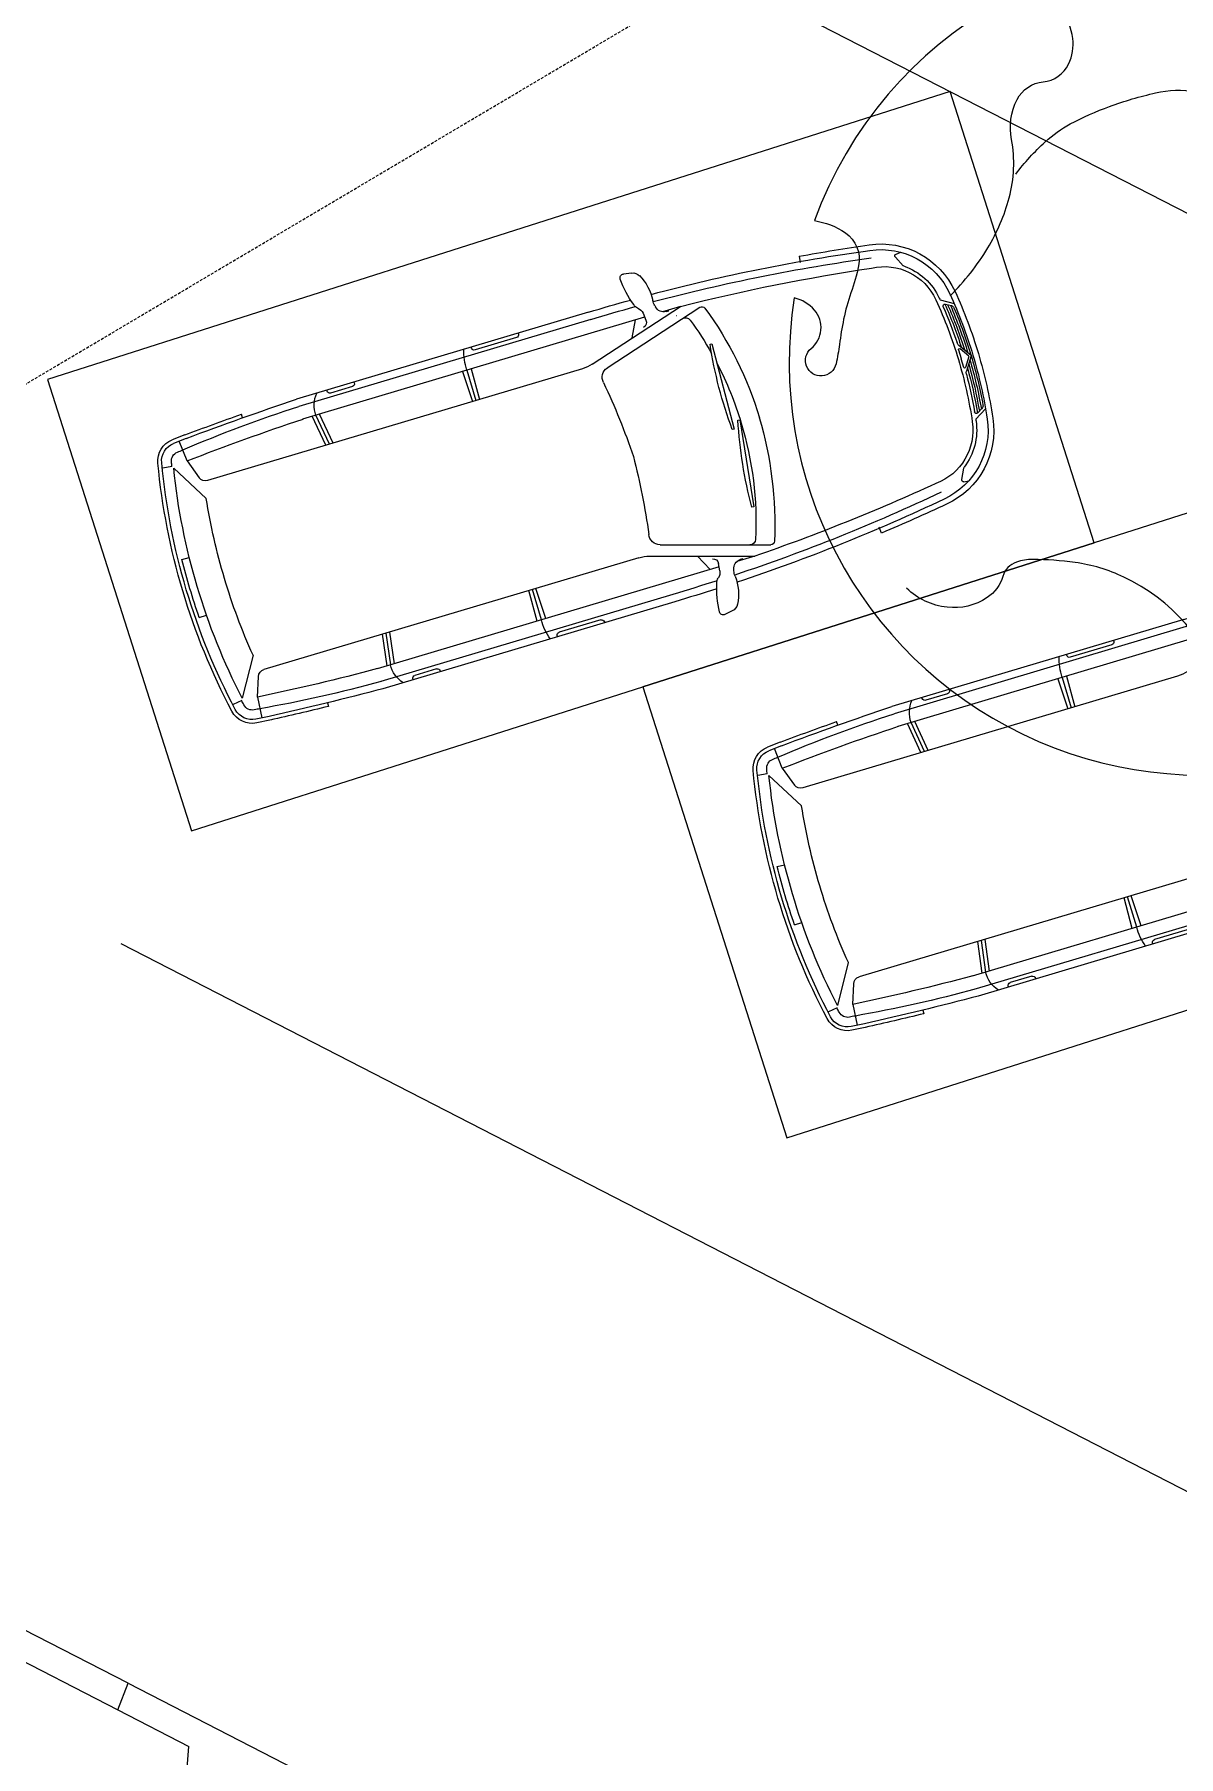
# Model space of a CAD drawing. Header units: inches. Extents: x -18604 to 2753, y -9056 to 3482.
# Drawn here: x -10090 to -9486, y 1375 to 2283 of the extents above; entities that cross this region are included whole.
import ezdxf

# ---------------------------------------------------------------- set-up
doc = ezdxf.new("R2010")
doc.units = ezdxf.units.IN
doc.linetypes.add('DASHED2', pattern=[0.375, 0.25, -0.125])
for name, color, linetype in [('ciclovia2', 241, 'DASHED2'), ('ESQUADRIA', 2, 'Continuous'), ('Parede', 6, 'Continuous'), ('vegetação', 85, 'Continuous')]:
    doc.layers.add(name, color=color, linetype=linetype)

# ---------------------------------------------------------------- blocks, each defined once
blk = doc.blocks.new('astra1_pb')
for p, q in [((-0.2675, 0.9303), (-0.2245, 0.9372)), ((-1.1401, 0.762), (-1.1366, 0.7287)), ((-0.3356, 0.7305), (-0.3373, 0.7226)), ((0.0086, 0.7974), (1.6168, 0.7974)), ((1.9177, 0.7846), (1.9187, 0.8046)), ((2.234, 0.7656), (2.3054, 0.7595)), ((2.2357, 0.7855), (2.307, 0.7795)), ((2.2643, 0.6503), (2.2738, 0.7622)), ((-0.002, 0.4872), (-0.5612, 0.6541)), ((-0.4642, 0.6877), (-0.3648, 0.6877)), ((0.0683, 0.5289), (-0.4642, 0.6877)), ((-0.2647, 0.7092), (-0.2691, 0.6699)), ((-0.2672, 0.6874), (1.6168, 0.6874)), ((-0.1734, 0.601), (-0.2174, 0.6877)), ((0.6873, 0.6877), (0.6921, 0.5205)), ((0.7114, 0.6877), (0.7114, 0.5205)), ((0.7355, 0.6877), (0.7307, 0.5205)), ((1.4986, 0.5205), (1.5232, 0.6877)), ((1.5188, 0.5205), (1.5434, 0.6877)), ((1.5391, 0.5205), (1.5636, 0.6877)), ((2.2643, 0.6503), (2.228, 0.5472)), ((2.3489, 0.6444), (2.3982, 0.6507)), ((-1.6337, 0.6267), (-1.66, 0.6292)), ((-1.6256, 0.6123), (-1.653, 0.5574)), ((2.2233, 0.4321), (2.3428, 0.6333)), ((0.1255, 0.5205), (2.1903, 0.5205)), ((-1.7876, 0.3286), (-1.853, 0.2901)), ((-1.7876, -0.3286), (-1.853, -0.2901)), ((2.2233, -0.4321), (2.3428, -0.6333)), ((-0.002, -0.4872), (-0.5612, -0.6541)), ((0.0683, -0.5289), (-0.4642, -0.6877)), ((0.1255, -0.5205), (2.1903, -0.5205)), ((0.6873, -0.6877), (0.6921, -0.5205)), ((0.7114, -0.6877), (0.7114, -0.5205)), ((0.7355, -0.6877), (0.7307, -0.5205)), ((1.4986, -0.5205), (1.5232, -0.6877)), ((1.5188, -0.5205), (1.5434, -0.6877)), ((1.5391, -0.5205), (1.5636, -0.6877)), ((-1.6337, -0.6267), (-1.66, -0.6292)), ((-1.6256, -0.6123), (-1.653, -0.5574)), ((-0.1734, -0.601), (-0.2174, -0.6877)), ((2.2643, -0.6503), (2.228, -0.5472)), ((-0.4642, -0.6877), (-0.3648, -0.6877)), ((-0.3356, -0.7305), (-0.3373, -0.7226)), ((-0.2647, -0.7092), (-0.2691, -0.6699)), ((-0.2672, -0.6874), (1.6168, -0.6874)), ((2.2643, -0.6503), (2.2738, -0.7622)), ((2.3489, -0.6444), (2.3982, -0.6507)), ((-1.1401, -0.762), (-1.1366, -0.7287)), ((0.0086, -0.7974), (1.6168, -0.7974)), ((1.9177, -0.7846), (1.9187, -0.8046)), ((2.234, -0.7656), (2.3054, -0.7595)), ((2.2357, -0.7855), (2.307, -0.7795)), ((-0.2675, -0.9303), (-0.2245, -0.9372))]:
    blk.add_line(p, q)
at = {"color": 9}
for p, q in [((0.0086, 0.7574), (1.6168, 0.7574)), ((0.3962, 0.7924), (0.3962, 0.7974)), ((0.4112, 0.7774), (0.6401, 0.7774)), ((0.6551, 0.7924), (0.6551, 0.7974)), ((1.3006, 0.7924), (1.3006, 0.7974)), ((1.3156, 0.7774), (1.4356, 0.7774)), ((1.4506, 0.7924), (1.4506, 0.7974)), ((-0.5575, 0.452), (-0.567, 0.4516)), ((-0.567, 0.4516), (-0.5505, -0.0132)), ((-1.8076, 0.2994), (-1.8357, 0.2828)), ((2.4383, 0.1605), (2.3983, 0.1587)), ((-1.8601, 0.0003), (-1.8136, 0.0706)), ((-1.8481, 0.0003), (-1.8144, 0.0512)), ((-1.8052, 0.0485), (-1.8052, 0.0003)), ((-0.5838, 0.0256), (-0.5932, 0.0244)), ((-0.5932, 0.0244), (-0.5326, -0.4368)), ((-1.8601, -0.0003), (-1.8136, -0.0706)), ((-1.8481, -0.0003), (-1.8144, -0.0512)), ((-1.8052, -0.0485), (-1.8052, -0.0003)), ((-0.5505, -0.0132), (-0.541, -0.0129)), ((2.4383, -0.1605), (2.3983, -0.1587)), ((-1.8076, -0.2994), (-1.8357, -0.2828)), ((-0.5326, -0.4368), (-0.5232, -0.4355)), ((0.0086, -0.7574), (1.6168, -0.7574)), ((0.3962, -0.7924), (0.3962, -0.7974)), ((0.4112, -0.7774), (0.6401, -0.7774)), ((0.6551, -0.7924), (0.6551, -0.7974)), ((1.3006, -0.7924), (1.3006, -0.7974)), ((1.3156, -0.7774), (1.4356, -0.7774)), ((1.4506, -0.7924), (1.4506, -0.7974))]:
    blk.add_line(p, q, dxfattribs=at)
for centre, radius, start, end in [((-0.2595, 0.8809), 0.05, 99.21009, 151.22655), ((-0.6929, 0.9365), 0.4919, 339.87798, 357.69126), ((-0.2213, 0.9175), 0.02, 357.69126, 99.21009), ((-0.0795, 0.7821), 0.2554, 151.22655, 184.99416), ((0.0467, -9.9744), 10.8018, 96.3074, 98.29586), ((-0.0361, -8.8626), 9.66, 91.77073, 98.76148), ((-0.4335, 0.7511), 0.1, 348.10834, 4.99416), ((-0.215, 0.7036), 0.05, 128.17268, 173.57994), ((-0.2713, 0.7753), 0.0411, 308.17268, 348.7801), ((0.0086, -12.0032), 12.8006, 90, 91.03052), ((0.4079, 0.699), 0.3037, 357.88131, 18.9108), ((1.3885, 0.6959), 0.1552, 356.98734, 40.85519), ((1.0184, -16.8359), 17.6434, 86.04929, 88.05621), ((1.0184, -16.8359), 17.6634, 86.04929, 87.0782), ((2.2969, 0.6599), 0.1, 11.2743, 85.13304), ((2.2969, 0.6599), 0.12, 11.2743, 85.13304), ((-1.4498, 0.2889), 0.43, 98.29586, 171.96936), ((-1.4498, 0.2889), 0.4, 98.29586, 171.96936), ((1.1984, 0.0059), 1.8941, 160.39008, 180.01379), ((-0.5669, 0.6349), 0.02, 73.38811, 160.39008), ((0.2453, -20.8925), 21.5846, 91.6727, 91.71269), ((-0.3862, 0.7329), 0.05, 271.6727, 348.10834), ((-0.2393, 0.6665), 0.03, 173.57994, 258.01363), ((1.2507, -11.3934), 12.0862, 85.18943, 88.27989), ((0.3618, -20.9112), 21.7077, 84.87879, 84.95798), ((2.2952, 0.66), 0.05, 10.53829, 85.13304), ((-1.0133, 0.0445), 3.4153, 10.11523, 10.53829), ((-1.0133, 0), 3.4753, 0, 11.2743), ((-1.0133, 0), 3.4953, 0, 11.2743), ((-1.4693, 0.2939), 0.32, 125.71071, 171.90629), ((-1.6619, 0.5619), 0.01, 305.71071, 333.52505), ((-1.6346, 0.6168), 0.01, 333.52505, 84.65772), ((1.1984, 0.0059), 1.7941, 160.5282, 167.22), ((-0.4647, 0.594), 0.03, 73.38811, 160.5282), ((2.1903, 0.5605), 0.04, 270, 340.59914), ((-1.0133, 0), 3.4153, 0, 10.68669), ((-0.0192, 0.4297), 0.06, 348.90491, 73.38811), ((0.1255, 0.7205), 0.2, 253.38811, 270), ((3.6428, -0.1351), 3.6453, 171.27025, 177.87638), ((-1.0133, 0), 3.2653, 0, 7.60432), ((0.5952, 0.0003), 2.4953, 171.96936, 180.0078), ((0.5952, 0.0003), 2.4653, 171.96936, 180.0078), ((0.5952, 0.0003), 2.4053, 171.90629, 172.15702), ((1.1984, 0.0059), 1.7941, 169.09502, 180.01379), ((0.5952, -0.0003), 2.4953, 179.9922, 188.03064), ((0.5952, -0.0003), 2.4653, 179.9922, 188.03064), ((1.3384, 0.0179), 2.0341, 180.32469, 198.9193), ((1.1997, -0.0056), 1.7953, 179.63164, 199.4683), ((-1.0133, 0), 3.2653, 352.39568, 0), ((-1.0133, 0), 3.4153, 349.31331, 0), ((-1.0133, 0), 3.4753, 348.7257, 0), ((-1.0133, 0), 3.4953, 348.7257, 0), ((3.6428, 0.1351), 3.6453, 182.12362, 188.72975), ((-1.4498, -0.2889), 0.43, 188.03064, 261.70414), ((-1.4498, -0.2889), 0.4, 188.03064, 261.70414), ((0.5952, -0.0003), 2.4053, 187.84298, 188.09371), ((-1.4693, -0.2939), 0.32, 188.09371, 234.28929), ((-0.0192, -0.4297), 0.06, 286.61189, 11.09509), ((0.1255, -0.7205), 0.2, 90, 106.61189), ((2.1903, -0.5605), 0.04, 19.40086, 90), ((-1.6619, -0.5619), 0.01, 26.47495, 54.28929), ((-1.6346, -0.6168), 0.01, 275.34228, 26.47495), ((-0.4647, -0.594), 0.03, 199.4718, 286.61189), ((0.0467, 9.9744), 10.8018, 261.70414, 263.6926), ((-0.0361, 8.8626), 9.66, 261.23852, 268.22927), ((-0.5669, -0.6349), 0.02, 199.60992, 286.61189), ((0.2453, 20.8925), 21.5846, 268.28731, 268.3273), ((-0.3862, -0.7329), 0.05, 11.89166, 88.3273), ((-0.2393, -0.6665), 0.03, 101.98637, 186.42006), ((-0.215, -0.7036), 0.05, 186.42006, 231.82732), ((0.4079, -0.699), 0.3037, 341.0892, 2.11869), ((1.3885, -0.6959), 0.1552, 319.14481, 3.01266), ((1.2507, 11.3934), 12.0862, 271.72011, 274.81057), ((0.3618, 20.9112), 21.7077, 275.04202, 275.12121), ((2.2952, -0.66), 0.05, 274.86696, 349.46171), ((2.2969, -0.6599), 0.1, 274.86696, 348.7257), ((2.2969, -0.6599), 0.12, 274.86696, 348.7257), ((-1.0133, -0.0445), 3.4153, 349.46171, 349.88477), ((-0.4335, -0.7511), 0.1, 355.00584, 11.89166), ((-0.0795, -0.7821), 0.2554, 175.00584, 208.77345), ((-0.2713, -0.7753), 0.0411, 11.2199, 51.82732), ((-0.6929, -0.9365), 0.4919, 2.30874, 20.12202), ((0.0086, 12.0032), 12.8006, 268.96948, 270), ((1.0184, 16.8359), 17.6434, 271.94379, 273.95071), ((1.0184, 16.8359), 17.6634, 272.9218, 273.95071), ((-0.2595, -0.8809), 0.05, 208.77345, 260.78991), ((-0.2213, -0.9175), 0.02, 260.78991, 2.30874)]:
    blk.add_arc(centre, radius, start, end)
for centre, radius, start, end in [((-0.0361, -8.8633), 9.6207, 91.77157, 98.76564), ((0.0086, -12.0032), 12.7606, 90, 91.09598), ((0.4112, 0.7924), 0.015, 180, 270), ((0.6401, 0.7924), 0.015, 270, 0), ((1.3156, 0.7924), 0.015, 180, 270), ((1.4356, 0.7924), 0.015, 270, 0), ((1.4821, -5.9736), 6.7323, 83.28249, 88.8635), ((-0.0093, -9.8528), 10.5504, 92.47101, 98.0602), ((0.1756, -23.3786), 24.0336, 91.44683, 91.45029), ((-1.4693, 0.2939), 0.3, 93.68937, 171.90629), ((-2.7888, 0.1401), 2.253, 356.10764, 7.9577), ((0.5952, 0.0003), 2.4433, 173.30066, 179.57266), ((-1.8256, 0.2656), 0.02, 120.47664, 173.74716), ((0.5952, 0.0003), 2.4313, 173.0859, 179.13608), ((0.5952, 0.0003), 2.4193, 172.87714, 178.68983), ((0.5952, 0.0003), 2.4053, 173.09438, 177.95563), ((-1.8026, 0.2907), 0.01, 353.09438, 120.47664), ((0.5952, 0.0003), 2.3853, 171.90629, 180.0078), ((0.5952, 0.0003), 2.4553, 173.74716, 180.00001), ((-1.0133, 0), 3.4553, 0, 2.66282), ((-1.8102, 0.0485), 0.005, 0, 146.48631), ((-1.8385, 0.0872), 0.03, 326.35995, 357.95563), ((-2.7753, -0.4969), 2.253, 1.55981, 13.40987), ((-1.0133, 0), 3.4553, 357.33718, 0), ((0.5952, -0.0003), 2.4553, 179.99999, 186.25284), ((0.5952, -0.0003), 2.4433, 180.42734, 186.69934), ((0.5952, -0.0003), 2.4313, 180.86392, 186.9141), ((0.5952, -0.0003), 2.4193, 181.31017, 187.12286), ((-1.8102, -0.0485), 0.005, 213.51369, 0), ((-1.8385, -0.0872), 0.03, 2.04437, 33.64005), ((0.5952, -0.0003), 2.4053, 182.04437, 186.90562), ((0.5952, -0.0003), 2.3853, 179.9922, 188.09371), ((-1.8256, -0.2656), 0.02, 186.25284, 239.52336), ((-1.8026, -0.2907), 0.01, 239.52336, 6.90562), ((-1.4693, -0.2939), 0.3, 188.09371, 266.31063), ((-0.0093, 9.8528), 10.5504, 261.9398, 267.52899), ((-0.0361, 8.8633), 9.6207, 261.23436, 268.22843), ((0.1756, 23.3786), 24.0336, 268.54971, 268.55317), ((1.4821, 5.9736), 6.7323, 271.1365, 276.71751), ((0.0086, 12.0032), 12.7606, 268.90402, 270), ((0.4112, -0.7924), 0.015, 90, 180), ((0.6401, -0.7924), 0.015, 0, 90), ((1.3156, -0.7924), 0.015, 90, 180), ((1.4356, -0.7924), 0.015, 0, 90)]:
    blk.add_arc(centre, radius, start, end, dxfattribs=at)
blk = doc.blocks.new('Arv02p')
for points in [[(0.2699, 0.4143, 0.148102), (0.2051, 0.4179, 0.178804), (0.1601, 0.3875, 0.355092), (0.1637, 0.3277, -1.056018), (0.1344, 0.3037, -0.061007), (0.1236, 0.323, -0.019649), (0.1001, 0.3875, -0.043626), (0.0872, 0.4445, -0.02492), (0.0832, 0.4908)], [(-0.2987, 0.091, 0.062316), (-0.2548, 0.1473, 0.069685), (-0.2301, 0.2063, 0.113675), (-0.2278, 0.2745, -0.165652), (-0.2215, 0.3216, -0.256806), (-0.1911, 0.3425, 0.261054), (-0.1614, 0.3635, 0.146654), (-0.1567, 0.3937, 0.126887), (-0.17, 0.4263)], [(-0.2226, 0.2341, -0.044316), (-0.1883, 0.2722, -0.063037), (-0.159, 0.2933, -0.035816), (-0.1132, 0.3141, -0.031907), (-0.0591, 0.3303, -0.089814), (-0.0121, 0.3325, -0.062639), (0.053, 0.3155)], [(-0.4584, 0.1781, -0.114557), (-0.422, 0.164, -0.302272), (-0.4062, 0.1255, -0.034105), (-0.415, 0.0935, 0.035304), (-0.4234, 0.0626, 0.018523), (-0.4281, 0.0331, -0.023911), (-0.432, 0.0102, -1.402373), (-0.4613, 0.0281, 0.423752), (-0.4577, 0.0731, 0.153925), (-0.4814, 0.0874, 0.131131)], [(0.4674, 0.0792, -0.10423), (0.3989, 0.0146, -0.105532), (0.3111, -0.0163, -0.090926), (0.2723, -0.0142, 0.167805), (0.251, -0.0163, 0.209054), (0.2345, -0.0348, 0.150139), (0.2339, -0.0687)], [(0.3587, -0.3133, 0.041858), (0.3487, -0.2934, 0.074343), (0.3406, -0.2837, 0.009974), (0.3247, -0.2703, 0.014428), (0.3133, -0.2615, 0.05276), (0.3016, -0.2549, -0.090959), (0.2952, -0.2505, -0.242841), (0.2933, -0.2449, 0.146159), (0.2921, -0.2357, 0.152672), (0.2815, -0.2236, -0.196751), (0.274, -0.2135, -0.011927), (0.2728, -0.2084, -0.006239), (0.2709, -0.1987, -0.018735), (0.2687, -0.183, -0.02126), (0.2679, -0.1691, -0.177551), (0.2735, -0.153, -0.330792), (0.283, -0.1506, -0.158103), (0.2869, -0.1539, -0.06159), (0.2921, -0.1654, -0.219886), (0.2898, -0.1833, 0.2632), (0.2891, -0.1987, 0.082344), (0.2971, -0.2096, 0.038235), (0.3194, -0.2283, 0.0347), (0.3404, -0.2412, 0.036961), (0.3618, -0.2505, 0.132038), (0.3804, -0.2518, 0.083369), (0.4077, -0.2416)], [(0.0262, -0.3693, 0.200557), (-0.093, -0.2377, 0.077167), (-0.1502, -0.2209, 0.032772), (-0.1999, -0.2177, 0.085074), (-0.2189, -0.2209, 0.240467), (-0.2348, -0.2377, -0.173943), (-0.2532, -0.2628, -0.178126), (-0.3, -0.2744, -0.162688), (-0.3476, -0.2524)]]:
    blk.add_lwpolyline(points, format="xyb")
for start, end in [(79.7545, 160.2563), (328.0471, 55.6882), (171.3481, 317.9468)]:
    blk.add_arc((-0.0029, 0.0146), 0.484, start, end)

msp = doc.modelspace()

# ---------------------------------------------------------------- linework, layer by layer
for p, q in [((-9770.46, 2337.42, 23.31), (-5556.73, 171.42, -142.69)), ((-10044.76, 1803.79, 23.31), (-5831.04, -362.21, -142.69))]:
    msp.add_line(p, q)
at = {"extrusion": (-0.000701213, -0.001358, 0.999999), "elevation": 20.54}
for points in [[(-9607.03, 2253.44), (-10083.37, 2101.46), (-10007.38, 1863.29), (-9531.04, 2015.27)], [(-9292.87, 2091.27), (-9769.21, 1939.28), (-9693.22, 1701.11), (-9216.87, 1853.1)], [(-9292.87, 2091.27), (-9769.21, 1939.28), (-9693.22, 1701.11), (-9216.87, 1853.1)]]:
    msp.add_lwpolyline(points, close=True, dxfattribs=at)
at = {"layer": 'ciclovia2', "ltscale": 6, "elevation": -2395.69}
msp.add_lwpolyline([(-17669.74, -1313.96), (-16309.88, -864.54), (-14987.73, -427.58), (-11397.15, 1361.12), (-10347.39, 1949.3), (-9692.73, 2337.42), (-8532.3, 3263.44), (-8258.42, 3481.99)], dxfattribs=at)
at = {"layer": 'ESQUADRIA'}
for p, q in [((-10040.92, 1413.34, 6.95), (-10219.85, 1505.31, -9)), ((-10225.25, 1491.23, -13.63), (-10046.33, 1399.25, -16.11))]:
    msp.add_line(p, q, dxfattribs=at)
at = {"layer": 'Parede'}
for p, q in [((-10046.33, 1399.25, 53.51), (-10040.92, 1413.34, 6.95)), ((-10040.92, 1413.34, -16.05), (-9940.66, 1361.8, -20)), ((-10046.33, 1399.25, -16.11), (-10008.79, 1379.96, -17.59)), ((-10071.22, 609.85, -29.54), (-10008.79, 1379.96, -29.54))]:
    msp.add_line(p, q, dxfattribs=at)

# ---------------------------------------------------------------- block references
at = {"xscale": -100.0000000000029, "yscale": 100, "zscale": 99.99999999999989, "rotation": 16.6094703141239}
for p in [(-9774.21, 2060.78, 16.19), (-9460.05, 1898.6, 16.19)]:
    msp.add_blockref('astra1_pb', p, dxfattribs=at)
at = {"layer": 'vegetação', "xscale": 449.9999999999845, "yscale": 450, "zscale": 449.9999999999999, "rotation": 359.6480737934456}
msp.add_blockref('Arv02p', (-9472.88, 2103.81, 1505.97), dxfattribs=at)

doc.saveas('drawing.dxf')
